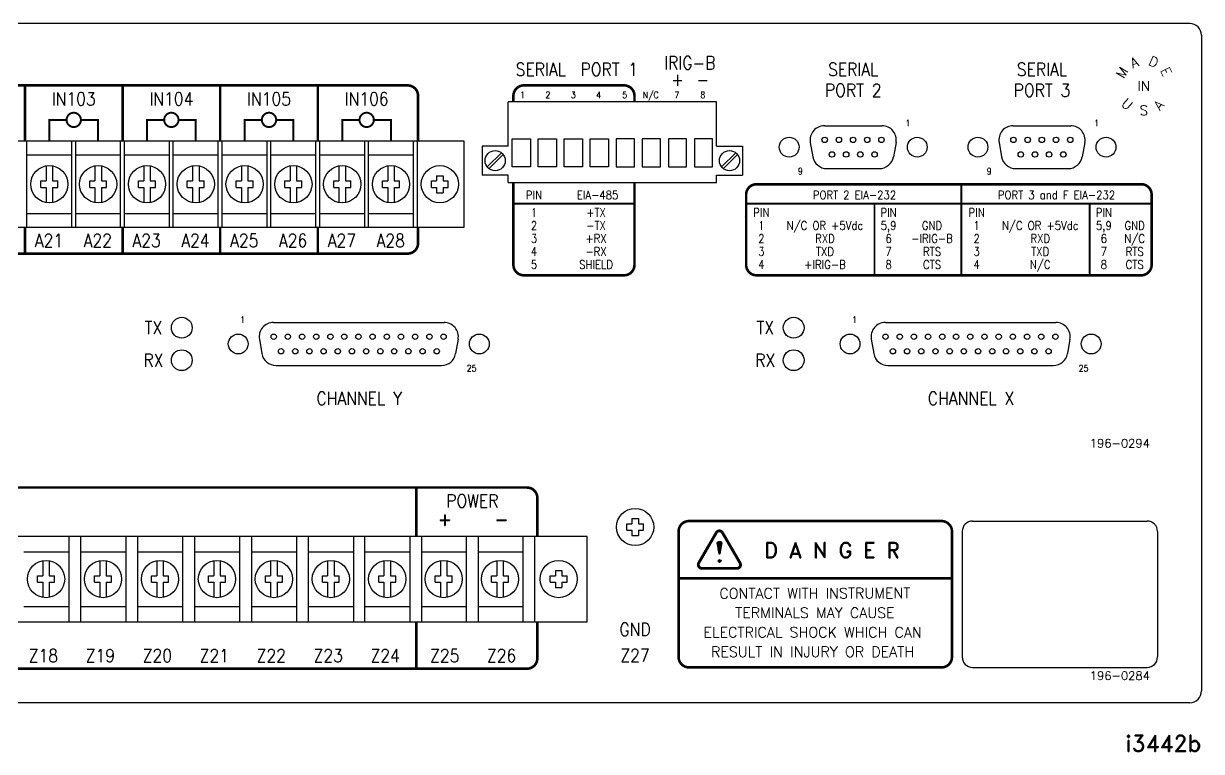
# Model space of a CAD drawing. Extents: x 3.1 to 20.4, y 5.8 to 11.4.
# Drawn here: x 11.33 to 20.38, y 5.76 to 11.36 of the extents above; entities that cross this region are included whole.
import ezdxf
from ezdxf.enums import TextEntityAlignment as Align

# ---------------------------------------------------------------- set-up
doc = ezdxf.new("R2010")
doc.units = 0
doc.header["$MEASUREMENT"] = 0
doc.layers.get('0').update_dxf_attribs({"linetype": 'CONTINUOUS'})
doc.layers.add('DWG', color=7, linetype='CONTINUOUS')
doc.styles.add('JS', font='ROMANS')
doc.styles.add('ROMAND', font='ROMAND', dxfattribs={"width": 0.875})
doc.styles.add('ROMANS', font='romans.shx', dxfattribs={"width": 0.875})

msp = doc.modelspace()

# ---------------------------------------------------------------- linework, layer by layer
for p, q in [((20.285, 11.36), (3.215, 11.36)), ((20.375, 11.27), (20.375, 6.23)), ((11.3525, 9.795), (11.3525, 10.455)), ((11.6975, 9.795), (11.6975, 10.455)), ((11.7275, 9.795), (11.7275, 10.455)), ((12.0725, 9.795), (12.0725, 10.455)), ((12.1025, 9.795), (12.1025, 10.455)), ((12.4475, 9.795), (12.4475, 10.455)), ((12.4775, 9.795), (12.4775, 10.455)), ((12.8225, 9.795), (12.8225, 10.455)), ((12.8525, 9.795), (12.8525, 10.455)), ((13.1975, 9.795), (13.1975, 10.455)), ((13.2275, 9.795), (13.2275, 10.455)), ((13.5725, 9.795), (13.5725, 10.455)), ((13.6025, 9.795), (13.6025, 10.455)), ((13.9475, 9.795), (13.9475, 10.455)), ((13.9775, 9.795), (13.9775, 10.455)), ((14.3225, 9.795), (14.3225, 10.455)), ((14.3525, 9.795), (14.3525, 10.455)), ((11.3525, 10.35), (11.6975, 10.35)), ((11.7275, 10.35), (12.0725, 10.35)), ((12.1025, 10.35), (12.4475, 10.35)), ((12.4775, 10.35), (12.8225, 10.35)), ((12.8525, 10.35), (13.1975, 10.35)), ((13.2275, 10.35), (13.5725, 10.35)), ((13.6025, 10.35), (13.9475, 10.35)), ((13.9775, 10.35), (14.3225, 10.35)), ((11.3525, 9.9), (11.6975, 9.9)), ((11.7275, 9.9), (12.0725, 9.9)), ((12.1025, 9.9), (12.4475, 9.9)), ((12.4775, 9.9), (12.8225, 9.9)), ((12.8525, 9.9), (13.1975, 9.9)), ((13.2275, 9.9), (13.5725, 9.9)), ((13.6025, 9.9), (13.9475, 9.9)), ((13.9775, 9.9), (14.3225, 9.9)), ((18.6174, 7.5361), (19.9574, 7.5361)), ((18.5374, 7.4561), (18.5374, 6.4911)), ((20.0374, 7.4561), (20.0374, 6.4911)), ((11.3287, 7.3), (11.6738, 7.3)), ((11.7662, 7.3), (12.1113, 7.3)), ((12.2037, 7.3), (12.5488, 7.3)), ((12.6412, 7.3), (12.9863, 7.3)), ((13.0787, 7.3), (13.4238, 7.3)), ((13.5162, 7.3), (13.8613, 7.3)), ((13.9494, 7.3), (14.2944, 7.3)), ((14.3826, 7.3), (14.7276, 7.3)), ((14.8158, 7.3), (15.1608, 7.3)), ((11.3287, 6.88), (11.6738, 6.88)), ((11.7662, 6.88), (12.1113, 6.88)), ((12.2037, 6.88), (12.5488, 6.88)), ((12.6412, 6.88), (12.9863, 6.88)), ((13.0787, 6.88), (13.4238, 6.88)), ((13.5162, 6.88), (13.8613, 6.88)), ((13.9494, 6.88), (14.2944, 6.88)), ((14.3826, 6.88), (14.7276, 6.88)), ((14.8158, 6.88), (15.1608, 6.88)), ((18.6174, 6.4111), (19.9574, 6.4111)), ((20.285, 6.14), (3.215, 6.14))]:
    msp.add_line(p, q)
at = {"linetype": 'CONTINUOUS', "extrusion": (0, 0, -1)}
for p, q in [((16.65, 10.7585), (15.05, 10.7585)), ((14.85, 10.4185), (14.85, 10.1935)), ((15.05, 10.4185), (14.85, 10.4185)), ((16.65, 10.4185), (16.85, 10.4185)), ((16.85, 10.4185), (16.85, 10.1935)), ((15.05, 10.1935), (14.85, 10.1935)), ((16.65, 10.1935), (16.85, 10.1935))]:
    msp.add_line(p, q, dxfattribs=at)
at = {"linetype": 'CONTINUOUS'}
for p, q in [((15.05, 10.4185), (15.05, 10.7585)), ((16.65, 10.4185), (16.65, 10.7585)), ((14.8886, 10.2587), (14.9973, 10.3674)), ((14.9027, 10.2446), (15.0114, 10.3533)), ((16.6886, 10.2587), (16.7973, 10.3674)), ((16.7027, 10.2446), (16.8114, 10.3533)), ((11.5, 10.2658), (11.5, 10.15)), ((11.55, 10.2658), (11.55, 10.15)), ((11.875, 10.2658), (11.875, 10.15)), ((11.925, 10.2658), (11.925, 10.15)), ((12.25, 10.2658), (12.25, 10.15)), ((12.3, 10.2658), (12.3, 10.15)), ((12.625, 10.2658), (12.625, 10.15)), ((12.675, 10.2658), (12.675, 10.15)), ((13, 10.2658), (13, 10.15)), ((13.05, 10.2658), (13.05, 10.15)), ((13.375, 10.2658), (13.375, 10.15)), ((13.425, 10.2658), (13.425, 10.15)), ((13.75, 10.2658), (13.75, 10.15)), ((13.8, 10.2658), (13.8, 10.15)), ((14.125, 10.2658), (14.125, 10.15)), ((14.175, 10.2658), (14.175, 10.15)), ((11.46, 10.1), (11.46, 10.15)), ((11.46, 10.15), (11.5, 10.15)), ((11.55, 10.15), (11.59, 10.15)), ((11.59, 10.1), (11.59, 10.15)), ((11.835, 10.1), (11.835, 10.15)), ((11.835, 10.15), (11.875, 10.15)), ((11.925, 10.15), (11.965, 10.15)), ((11.965, 10.1), (11.965, 10.15)), ((12.21, 10.1), (12.21, 10.15)), ((12.21, 10.15), (12.25, 10.15)), ((12.3, 10.15), (12.34, 10.15)), ((12.34, 10.1), (12.34, 10.15)), ((12.585, 10.1), (12.585, 10.15)), ((12.585, 10.15), (12.625, 10.15)), ((12.675, 10.15), (12.715, 10.15)), ((12.715, 10.1), (12.715, 10.15)), ((12.96, 10.1), (12.96, 10.15)), ((12.96, 10.15), (13, 10.15)), ((13.05, 10.15), (13.09, 10.15)), ((13.09, 10.1), (13.09, 10.15)), ((13.335, 10.15), (13.375, 10.15)), ((13.335, 10.1), (13.335, 10.15)), ((13.425, 10.15), (13.465, 10.15)), ((13.465, 10.1), (13.465, 10.15)), ((13.71, 10.1), (13.71, 10.15)), ((13.71, 10.15), (13.75, 10.15)), ((13.8, 10.15), (13.84, 10.15)), ((13.84, 10.1), (13.84, 10.15)), ((14.085, 10.1), (14.085, 10.15)), ((14.085, 10.15), (14.125, 10.15)), ((14.175, 10.15), (14.215, 10.15)), ((14.215, 10.1), (14.215, 10.15)), ((14.46, 10.1), (14.46, 10.15)), ((14.46, 10.15), (14.5, 10.15)), ((14.5, 10.19), (14.55, 10.19)), ((14.5, 10.19), (14.5, 10.15)), ((14.55, 10.19), (14.55, 10.15)), ((14.55, 10.15), (14.59, 10.15)), ((14.59, 10.1), (14.59, 10.15)), ((15.05, 10.139), (15.05, 10.1935)), ((15.05, 10.139), (16.65, 10.139)), ((16.65, 10.139), (16.65, 10.1935)), ((11.46, 10.1), (11.5, 10.1)), ((11.5, 10.1), (11.5, 9.9842)), ((11.55, 10.1), (11.55, 9.9842)), ((11.55, 10.1), (11.59, 10.1)), ((11.835, 10.1), (11.875, 10.1)), ((11.875, 10.1), (11.875, 9.9842)), ((11.925, 10.1), (11.925, 9.9842)), ((11.925, 10.1), (11.965, 10.1)), ((12.21, 10.1), (12.25, 10.1)), ((12.25, 10.1), (12.25, 9.9842)), ((12.3, 10.1), (12.3, 9.9842)), ((12.3, 10.1), (12.34, 10.1)), ((12.585, 10.1), (12.625, 10.1)), ((12.625, 10.1), (12.625, 9.9842)), ((12.675, 10.1), (12.675, 9.9842)), ((12.675, 10.1), (12.715, 10.1)), ((12.96, 10.1), (13, 10.1)), ((13, 10.1), (13, 9.9842)), ((13.05, 10.1), (13.05, 9.9842)), ((13.05, 10.1), (13.09, 10.1)), ((13.335, 10.1), (13.375, 10.1)), ((13.375, 10.1), (13.375, 9.9842)), ((13.425, 10.1), (13.425, 9.9842)), ((13.425, 10.1), (13.465, 10.1)), ((13.71, 10.1), (13.75, 10.1)), ((13.75, 10.1), (13.75, 9.9842)), ((13.8, 10.1), (13.8, 9.9842)), ((13.8, 10.1), (13.84, 10.1)), ((14.085, 10.1), (14.125, 10.1)), ((14.125, 10.1), (14.125, 9.9842)), ((14.175, 10.1), (14.175, 9.9842)), ((14.175, 10.1), (14.215, 10.1)), ((14.46, 10.1), (14.5, 10.1)), ((14.5, 10.1), (14.5, 10.06)), ((14.5, 10.06), (14.55, 10.06)), ((14.55, 10.1), (14.55, 10.06)), ((14.55, 10.1), (14.59, 10.1)), ((16.8676, 9.875), (16.8676, 9.875)), ((15.96, 7.515), (16, 7.515)), ((15.96, 7.465), (15.96, 7.515)), ((16, 7.555), (16.05, 7.555)), ((16, 7.555), (16, 7.515)), ((16.05, 7.555), (16.05, 7.515)), ((16.05, 7.515), (16.09, 7.515)), ((16.09, 7.465), (16.09, 7.515)), ((15.96, 7.465), (16, 7.465)), ((16, 7.465), (16, 7.425)), ((16, 7.425), (16.05, 7.425)), ((16.05, 7.465), (16.05, 7.425)), ((16.05, 7.465), (16.09, 7.465)), ((11.6743, 7.418), (11.6743, 6.762)), ((11.7643, 7.418), (11.7643, 6.762)), ((12.1118, 7.418), (12.1118, 6.762)), ((12.2018, 7.418), (12.2018, 6.762)), ((12.5493, 7.418), (12.5493, 6.762)), ((12.6393, 7.418), (12.6393, 6.762)), ((12.9868, 7.418), (12.9868, 6.762)), ((13.0768, 7.418), (13.0768, 6.762)), ((13.4243, 7.418), (13.4243, 6.762)), ((13.5143, 7.418), (13.5143, 6.762)), ((13.8618, 7.418), (13.8618, 6.762)), ((13.9469, 7.418), (13.9469, 6.762)), ((14.2949, 7.418), (14.2949, 6.762)), ((14.3849, 7.418), (14.3849, 6.762)), ((14.7281, 7.418), (14.7281, 6.762)), ((14.8181, 7.418), (14.8181, 6.762)), ((15.1613, 7.418), (15.1613, 6.762)), ((15.2513, 7.418), (15.2513, 6.762)), ((16.6544, 7.3694), (16.6694, 7.2846)), ((16.6554, 7.3639), (16.6554, 7.3714)), ((16.6561, 7.36), (16.6561, 7.3718)), ((16.6572, 7.3537), (16.6572, 7.3724)), ((16.6583, 7.3475), (16.6583, 7.373)), ((16.6594, 7.3413), (16.6594, 7.3735)), ((16.6605, 7.335), (16.6605, 7.3739)), ((16.6616, 7.3288), (16.6616, 7.3743)), ((16.6627, 7.3225), (16.6627, 7.3747)), ((16.6638, 7.3163), (16.6638, 7.375)), ((16.6649, 7.3101), (16.6649, 7.3753)), ((16.666, 7.3038), (16.666, 7.3756)), ((16.6671, 7.2976), (16.6671, 7.3758)), ((16.6682, 7.2914), (16.6682, 7.376)), ((16.6693, 7.2851), (16.6693, 7.3762)), ((16.6704, 7.2833), (16.6704, 7.3763)), ((16.6715, 7.2827), (16.6715, 7.3763)), ((16.6726, 7.2825), (16.6726, 7.3763)), ((16.6737, 7.2825), (16.6737, 7.3764)), ((16.6748, 7.2828), (16.6748, 7.3763)), ((16.6759, 7.2833), (16.6759, 7.3762)), ((16.6916, 7.3694), (16.6766, 7.2846)), ((16.6768, 7.2858), (16.6768, 7.3762)), ((16.6781, 7.2929), (16.6781, 7.376)), ((16.6792, 7.2992), (16.6792, 7.3758)), ((16.6803, 7.3054), (16.6803, 7.3756)), ((16.6814, 7.3116), (16.6814, 7.3753)), ((16.6825, 7.3178), (16.6825, 7.3751)), ((16.6836, 7.324), (16.6836, 7.3747)), ((16.6845, 7.3293), (16.6845, 7.3746)), ((16.6858, 7.3364), (16.6858, 7.374)), ((16.6869, 7.3426), (16.6869, 7.3735)), ((16.688, 7.3488), (16.688, 7.373)), ((16.6891, 7.3551), (16.6891, 7.3727)), ((16.69, 7.3603), (16.69, 7.3722)), ((16.6907, 7.3645), (16.6907, 7.3718)), ((16.6705, 7.2191), (16.6705, 7.2385)), ((16.6716, 7.2189), (16.6716, 7.2389)), ((16.6727, 7.2184), (16.6727, 7.2391)), ((16.6738, 7.2184), (16.6738, 7.2392)), ((16.6748, 7.2185), (16.6748, 7.2391)), ((16.6759, 7.2185), (16.6759, 7.2391)), ((16.677, 7.2188), (16.677, 7.2388)), ((16.6781, 7.2192), (16.6781, 7.2384)), ((11.475, 7.2308), (11.475, 7.115)), ((11.525, 7.2308), (11.525, 7.115)), ((11.9125, 7.2308), (11.9125, 7.115)), ((11.9625, 7.2308), (11.9625, 7.115)), ((12.35, 7.2308), (12.35, 7.115)), ((12.4, 7.2308), (12.4, 7.115)), ((12.7875, 7.2308), (12.7875, 7.115)), ((12.8375, 7.2308), (12.8375, 7.115)), ((13.225, 7.2308), (13.225, 7.115)), ((13.275, 7.2308), (13.275, 7.115)), ((13.6625, 7.2308), (13.6625, 7.115)), ((13.7125, 7.2308), (13.7125, 7.115)), ((14.0957, 7.2308), (14.0957, 7.115)), ((14.1457, 7.2308), (14.1457, 7.115)), ((14.5289, 7.2308), (14.5289, 7.115)), ((14.5789, 7.2308), (14.5789, 7.115)), ((14.9621, 7.2308), (14.9621, 7.115)), ((15.0121, 7.2308), (15.0121, 7.115)), ((15.4125, 7.155), (15.4625, 7.155)), ((15.4125, 7.155), (15.4125, 7.115)), ((15.4625, 7.155), (15.4625, 7.115)), ((16.6649, 7.2239), (16.6649, 7.2337)), ((16.666, 7.2222), (16.666, 7.2354)), ((16.6671, 7.2211), (16.6671, 7.2365)), ((16.6682, 7.2202), (16.6682, 7.2374)), ((16.6682, 7.22), (16.6682, 7.2372)), ((16.6694, 7.2196), (16.6694, 7.238)), ((16.6792, 7.2197), (16.6792, 7.2379)), ((16.6805, 7.2205), (16.6805, 7.2371)), ((16.6814, 7.2213), (16.6814, 7.2363)), ((16.6825, 7.2226), (16.6825, 7.235)), ((16.6836, 7.2242), (16.6836, 7.2334)), ((11.435, 7.115), (11.475, 7.115)), ((11.435, 7.065), (11.435, 7.115)), ((11.435, 7.065), (11.475, 7.065)), ((11.475, 7.065), (11.475, 6.9492)), ((11.525, 7.115), (11.565, 7.115)), ((11.525, 7.065), (11.525, 6.9492)), ((11.525, 7.065), (11.565, 7.065)), ((11.565, 7.065), (11.565, 7.115)), ((11.8725, 7.115), (11.9125, 7.115)), ((11.8725, 7.065), (11.8725, 7.115)), ((11.8725, 7.065), (11.9125, 7.065)), ((11.9125, 7.065), (11.9125, 6.9492)), ((11.9625, 7.115), (12.0025, 7.115)), ((11.9625, 7.065), (11.9625, 6.9492)), ((11.9625, 7.065), (12.0025, 7.065)), ((12.0025, 7.065), (12.0025, 7.115)), ((12.31, 7.115), (12.35, 7.115)), ((12.31, 7.065), (12.31, 7.115)), ((12.31, 7.065), (12.35, 7.065)), ((12.35, 7.065), (12.35, 6.9492)), ((12.4, 7.115), (12.44, 7.115)), ((12.4, 7.065), (12.4, 6.9492)), ((12.4, 7.065), (12.44, 7.065)), ((12.44, 7.065), (12.44, 7.115)), ((12.7475, 7.115), (12.7875, 7.115)), ((12.7475, 7.065), (12.7475, 7.115)), ((12.7475, 7.065), (12.7875, 7.065)), ((12.7875, 7.065), (12.7875, 6.9492)), ((12.8375, 7.115), (12.8775, 7.115)), ((12.8375, 7.065), (12.8375, 6.9492)), ((12.8375, 7.065), (12.8775, 7.065)), ((12.8775, 7.065), (12.8775, 7.115)), ((13.185, 7.115), (13.225, 7.115)), ((13.185, 7.065), (13.185, 7.115)), ((13.185, 7.065), (13.225, 7.065)), ((13.225, 7.065), (13.225, 6.9492)), ((13.275, 7.115), (13.315, 7.115)), ((13.275, 7.065), (13.275, 6.9492)), ((13.275, 7.065), (13.315, 7.065)), ((13.315, 7.065), (13.315, 7.115)), ((13.6225, 7.115), (13.6625, 7.115)), ((13.6225, 7.065), (13.6225, 7.115)), ((13.6225, 7.065), (13.6625, 7.065)), ((13.6625, 7.065), (13.6625, 6.9492)), ((13.7125, 7.115), (13.7525, 7.115)), ((13.7125, 7.065), (13.7125, 6.9492)), ((13.7125, 7.065), (13.7525, 7.065)), ((13.7525, 7.065), (13.7525, 7.115)), ((14.0557, 7.115), (14.0957, 7.115)), ((14.0557, 7.065), (14.0557, 7.115)), ((14.0557, 7.065), (14.0957, 7.065)), ((14.0957, 7.065), (14.0957, 6.9492)), ((14.1457, 7.115), (14.1857, 7.115)), ((14.1457, 7.065), (14.1857, 7.065)), ((14.1457, 7.065), (14.1457, 6.9492)), ((14.1857, 7.065), (14.1857, 7.115)), ((14.4889, 7.065), (14.4889, 7.115)), ((14.4889, 7.115), (14.5289, 7.115)), ((14.4889, 7.065), (14.5289, 7.065)), ((14.5289, 7.065), (14.5289, 6.9492)), ((14.5789, 7.115), (14.6189, 7.115)), ((14.5789, 7.065), (14.6189, 7.065)), ((14.5789, 7.065), (14.5789, 6.9492)), ((14.6189, 7.065), (14.6189, 7.115)), ((14.9221, 7.115), (14.9621, 7.115)), ((14.9221, 7.065), (14.9221, 7.115)), ((14.9221, 7.065), (14.9621, 7.065)), ((14.9621, 7.065), (14.9621, 6.9492)), ((15.0121, 7.115), (15.0521, 7.115)), ((15.0121, 7.065), (15.0121, 6.9492)), ((15.0121, 7.065), (15.0521, 7.065)), ((15.0521, 7.065), (15.0521, 7.115)), ((15.3725, 7.065), (15.3725, 7.115)), ((15.3725, 7.115), (15.4125, 7.115)), ((15.3725, 7.065), (15.4125, 7.065)), ((15.4125, 7.065), (15.4125, 7.025)), ((15.4625, 7.115), (15.5025, 7.115)), ((15.4625, 7.065), (15.4625, 7.025)), ((15.4625, 7.065), (15.5025, 7.065)), ((15.5025, 7.065), (15.5025, 7.115)), ((15.4125, 7.025), (15.4625, 7.025))]:
    msp.add_line(p, q, dxfattribs=at)
at = {"extrusion": (1, 0, 0)}
for p, q in [((13.247, 9.062), (14.557, 9.062)), ((17.947, 9.062), (19.257, 9.062)), ((13.1387, 8.9329), (13.1581, 8.8229)), ((14.6653, 8.9329), (14.6459, 8.8229)), ((17.8387, 8.9329), (17.8581, 8.8229)), ((19.3653, 8.9329), (19.3459, 8.8229)), ((13.2664, 8.732), (14.5376, 8.732)), ((17.9664, 8.732), (19.2376, 8.732))]:
    msp.add_line(p, q, dxfattribs=at)
at = {"const_width": 0.02}
for points in [[(14.3575, 10.455), (14.3575, 10.8045, 0.414214), (14.2775, 10.8845), (3.8975, 10.8845, 0.414214), (3.8175, 10.8045), (3.8175, 10.455)], [(3.8175, 9.795), (3.8175, 9.6717, 0.414214), (3.8975, 9.5917), (14.2775, 9.5917, 0.414214), (14.3575, 9.6717), (14.3575, 9.795)]]:
    msp.add_lwpolyline(points, format="xyb", dxfattribs=at)
for points, const_width in [([(11.3375, 10.455), (11.3375, 10.8845)], 0.02), ([(12.0875, 10.455), (12.0875, 10.8845)], 0.02), ([(12.8375, 10.455), (12.8375, 10.8845)], 0.02), ([(13.5875, 10.455), (13.5875, 10.8845)], 0.02), ([(11.525, 10.455), (11.525, 10.6194), (11.6575, 10.6194)], 0.015), ([(11.9, 10.455), (11.9, 10.6194), (11.7675, 10.6194)], 0.015), ([(12.275, 10.455), (12.275, 10.6194), (12.4075, 10.6194)], 0.015), ([(12.65, 10.455), (12.65, 10.6194), (12.5175, 10.6194)], 0.015), ([(13.025, 10.455), (13.025, 10.6194), (13.1575, 10.6194)], 0.015), ([(13.4, 10.455), (13.4, 10.6194), (13.2675, 10.6194)], 0.015), ([(13.775, 10.455), (13.775, 10.6194), (13.9075, 10.6194)], 0.015), ([(14.15, 10.455), (14.15, 10.6194), (14.0175, 10.6194)], 0.015), ([(11.3375, 9.5917), (11.3375, 9.795)], 0.02), ([(12.0875, 9.5917), (12.0875, 9.795)], 0.02), ([(12.8375, 9.5917), (12.8375, 9.795)], 0.02), ([(13.5875, 9.5917), (13.5875, 9.795)], 0.02), ([(14.3443, 7.7937), (14.3443, 7.418)], 0.02), ([(14.3443, 6.762), (14.3443, 6.4011)], 0.02)]:
    msp.add_lwpolyline(points, dxfattribs=dict(const_width=const_width))
at = {"const_width": 0.02, "flags": 128}
for points in [[(15.09, 10.7585), (15.09, 10.8045, -0.414214), (15.17, 10.8845), (15.94, 10.8845, -0.414214), (16.02, 10.8045), (16.02, 10.7585)], [(16.02, 10.139), (16.02, 9.505, -0.414214), (15.94, 9.425), (15.17, 9.425, -0.414214), (15.09, 9.505), (15.09, 10.139)]]:
    msp.add_lwpolyline(points, format="xyb", dxfattribs=at)
at = {"const_width": 0.015}
for points in [[(11.6575, 10.6194, 1), (11.7675, 10.6194, 1)], [(12.4075, 10.6194, 1), (12.5175, 10.6194, 1)], [(13.1575, 10.6194, 1), (13.2675, 10.6194, 1)], [(13.9075, 10.6194, 1), (14.0175, 10.6194, 1)]]:
    msp.add_lwpolyline(points, format="xyb", close=True, dxfattribs=at)
for points in [[(17.479, 10.575, 0.466308), (17.3707, 10.4459, 0.466308)], [(18.0293, 10.4459, 0.466308), (17.921, 10.575, 0.466308)], [(18.929, 10.575, 0.466308), (18.8207, 10.4459, 0.466308)], [(19.4793, 10.4459, 0.466308), (19.371, 10.575, 0.466308)], [(17.3897, 10.3359, 0.36397), (17.498, 10.245, 0.36397)], [(17.901, 10.245, 0.36397), (18.0093, 10.3359, 0.36397)], [(18.8397, 10.3359, 0.36397), (18.948, 10.245, 0.36397)], [(19.351, 10.245, 0.36397), (19.4593, 10.3359, 0.36397)]]:
    msp.add_lwpolyline(points, format="xyb")
for points in [[(17.479, 10.575), (17.921, 10.575)], [(18.929, 10.575), (19.371, 10.575)], [(17.37, 10.446), (17.39, 10.336)], [(18.029, 10.446), (18.009, 10.336)], [(18.82, 10.446), (18.84, 10.336)], [(19.479, 10.446), (19.459, 10.336)], [(17.498, 10.245), (17.901, 10.245)], [(18.948, 10.245), (19.351, 10.245)]]:
    msp.add_lwpolyline(points)
for points in [[(3.462, 9.795), (14.712, 9.795), (14.712, 10.455), (3.462, 10.455)], [(15.22, 10.259), (15.08, 10.259), (15.08, 10.474), (15.22, 10.474)], [(15.42, 10.259), (15.28, 10.259), (15.28, 10.474), (15.42, 10.474)], [(15.62, 10.259), (15.48, 10.259), (15.48, 10.474), (15.62, 10.474)], [(15.82, 10.259), (15.68, 10.259), (15.68, 10.474), (15.82, 10.474)], [(15.88, 10.259), (16.02, 10.259), (16.02, 10.474), (15.88, 10.474)], [(16.08, 10.259), (16.22, 10.259), (16.22, 10.474), (16.08, 10.474)], [(16.28, 10.259), (16.42, 10.259), (16.42, 10.474), (16.28, 10.474)], [(16.48, 10.259), (16.62, 10.259), (16.62, 10.474), (16.48, 10.474)], [(3.4062, 6.762), (15.6562, 6.762), (15.6562, 7.418), (3.4062, 7.418)]]:
    msp.add_lwpolyline(points, close=True)
at = {"linetype": 'CONTINUOUS', "const_width": 0.02}
for points in [[(16.9576, 10.125), (19.9124, 10.125, -0.414214), (19.9924, 10.045), (19.9924, 9.505, -0.414214), (19.9124, 9.425), (16.9576, 9.425, -0.414214), (16.8776, 9.505), (16.8776, 10.045, -0.414214)], [(18.3787, 6.4111), (16.4387, 6.4111, -0.414214), (16.3587, 6.4911), (16.3587, 7.4561, -0.414214), (16.4387, 7.5361), (18.3787, 7.5361, -0.414214), (18.4587, 7.4561), (18.4587, 6.4911, -0.414214)]]:
    msp.add_lwpolyline(points, format="xyb", close=True, dxfattribs=at)
at = {"linetype": 'CONTINUOUS'}
for points, const_width in [([(18.5314, 9.425), (18.5314, 10.125)], 0.015), ([(15.09, 9.975), (16.02, 9.975)], 0.015), ([(16.8776, 9.975), (19.9924, 9.975)], 0.015), ([(17.8636, 9.975), (17.8636, 9.425)], 0.015), ([(19.5174, 9.975), (19.5174, 9.425)], 0.015), ([(16.5132, 7.2135), (16.6483, 7.4463)], 0.022), ([(16.8311, 7.2135), (16.6959, 7.4463)], 0.022), ([(16.5369, 7.1722), (16.8073, 7.1722)], 0.022), ([(16.3587, 7.0957), (18.4587, 7.0957)], 0.02)]:
    msp.add_lwpolyline(points, dxfattribs=dict(at, const_width=const_width))
for points, const_width in [([(3.7887, 7.418), (3.7887, 7.7137, -0.414214), (3.8687, 7.7937), (15.1937, 7.7937, -0.414214), (15.2737, 7.7137), (15.2737, 7.418)], 0.02), ([(16.6958, 7.4469, 0.575689), (16.6482, 7.4469, 0.575689)], 0.022), ([(16.5135, 7.2146, 0.563069), (16.5377, 7.172, 0.563069)], 0.022), ([(16.8072, 7.1721, 0.578182), (16.8311, 7.2134, 0.578182)], 0.022), ([(15.2737, 6.762), (15.2737, 6.4811, -0.414214), (15.1937, 6.4011), (3.8687, 6.4011, -0.414214), (3.7887, 6.4811), (3.7887, 6.762)], 0.02)]:
    msp.add_lwpolyline(points, format="xyb", dxfattribs=dict(at, const_width=const_width))
for centre, radius in [((17.208, 10.41), 0.076), ((17.481, 10.466), 0.021), ((17.59, 10.466), 0.021), ((17.699, 10.466), 0.021), ((17.808, 10.466), 0.021), ((17.917, 10.466), 0.021), ((18.192, 10.41), 0.076), ((18.658, 10.41), 0.076), ((18.931, 10.466), 0.021), ((19.04, 10.466), 0.021), ((19.149, 10.466), 0.021), ((19.258, 10.466), 0.021), ((19.367, 10.466), 0.021), ((19.642, 10.41), 0.076), ((17.537, 10.354), 0.021), ((17.646, 10.354), 0.021), ((17.755, 10.354), 0.021), ((17.864, 10.354), 0.021), ((18.987, 10.354), 0.021), ((19.096, 10.354), 0.021), ((19.205, 10.354), 0.021), ((19.314, 10.354), 0.021), ((11.525, 10.125), 0.143), ((11.9, 10.125), 0.143), ((12.275, 10.125), 0.143), ((12.65, 10.125), 0.143), ((13.025, 10.125), 0.143), ((13.4, 10.125), 0.143), ((13.775, 10.125), 0.143), ((14.15, 10.125), 0.143), ((14.525, 10.125), 0.143), ((12.5425, 9.022), 0.08), ((17.2425, 9.022), 0.08), ((12.976, 8.897), 0.076), ((13.2484, 8.953), 0.0205), ((13.3574, 8.953), 0.0205), ((13.4664, 8.953), 0.0205), ((13.5754, 8.953), 0.0205), ((13.6844, 8.953), 0.0205), ((13.7904, 8.953), 0.0205), ((13.8994, 8.953), 0.0205), ((14.0084, 8.953), 0.0205), ((14.1174, 8.953), 0.0205), ((14.2264, 8.953), 0.0205), ((14.3354, 8.953), 0.0205), ((14.4444, 8.953), 0.0205), ((14.5534, 8.953), 0.0205), ((14.828, 8.897), 0.076), ((17.676, 8.897), 0.076), ((17.9484, 8.953), 0.0205), ((18.0574, 8.953), 0.0205), ((18.1664, 8.953), 0.0205), ((18.2754, 8.953), 0.0205), ((18.3844, 8.953), 0.0205), ((18.4904, 8.953), 0.0205), ((18.5994, 8.953), 0.0205), ((18.7084, 8.953), 0.0205), ((18.8174, 8.953), 0.0205), ((18.9264, 8.953), 0.0205), ((19.0354, 8.953), 0.0205), ((19.1444, 8.953), 0.0205), ((19.2534, 8.953), 0.0205), ((19.528, 8.897), 0.076), ((12.5425, 8.772), 0.08), ((13.3049, 8.841), 0.0205), ((13.4139, 8.841), 0.0205), ((13.5229, 8.841), 0.0205), ((13.6319, 8.841), 0.0205), ((13.7409, 8.841), 0.0205), ((13.8499, 8.841), 0.0205), ((13.9589, 8.841), 0.0205), ((14.0679, 8.841), 0.0205), ((14.1739, 8.841), 0.0205), ((14.2829, 8.841), 0.0205), ((14.3919, 8.841), 0.0205), ((14.5009, 8.841), 0.0205), ((17.2425, 8.772), 0.08), ((18.005, 8.841), 0.0205), ((18.1139, 8.841), 0.0205), ((18.223, 8.841), 0.0205), ((18.3319, 8.841), 0.0205), ((18.441, 8.841), 0.0205), ((18.5499, 8.841), 0.0205), ((18.659, 8.841), 0.0205), ((18.7679, 8.841), 0.0205), ((18.874, 8.841), 0.0205), ((18.9829, 8.841), 0.0205), ((19.092, 8.841), 0.0205), ((19.2009, 8.841), 0.0205), ((16.025, 7.49), 0.143), ((11.5, 7.09), 0.143), ((11.9375, 7.09), 0.143), ((12.375, 7.09), 0.143), ((12.8125, 7.09), 0.143), ((13.25, 7.09), 0.143), ((13.6875, 7.09), 0.143), ((14.1207, 7.09), 0.143), ((14.5539, 7.09), 0.143), ((14.9871, 7.09), 0.143), ((15.4375, 7.09), 0.143)]:
    msp.add_circle(centre, radius)
for centre, radius in [((14.95, 10.306), 0.0775), ((16.75, 10.306), 0.0775), ((16.6742, 7.2288), 0.0104)]:
    msp.add_circle(centre, radius, dxfattribs=at)
for centre, radius, start, end in [((20.285, 11.27), 0.09, 0, 90), ((13.247, 8.952), 0.11, 90, 190), ((14.557, 8.952), 0.11, 350, 90), ((17.947, 8.952), 0.11, 90, 190), ((19.257, 8.952), 0.11, 350, 90), ((13.2664, 8.842), 0.11, 190, 270), ((14.5376, 8.842), 0.11, 270, 350), ((17.9664, 8.842), 0.11, 190, 270), ((19.2376, 8.842), 0.11, 270, 350), ((18.6174, 7.4561), 0.08, 90, 180), ((19.9574, 7.4561), 0.08, 0, 90), ((18.6174, 6.4911), 0.08, 180, 270), ((19.9574, 6.4911), 0.08, 270, 0), ((20.285, 6.23), 0.09, 270, 0)]:
    msp.add_arc(centre, radius, start, end)
for centre, radius, start, end in [((16.6569, 7.3694), 0.00252, 114.49541, 180.06965), ((16.6734, 7.3411), 0.0353, 60.12008, 119.73686), ((16.6897, 7.37), 0.00204, 340.81126, 53.76366), ((16.6715, 7.2852), 0.0022, 190.0021, 236.70481), ((16.6731, 7.2873), 0.00488, 235.16113, 301.44945), ((16.6744, 7.285), 0.0022, 303.18371, 349.95683)]:
    msp.add_arc(centre, radius, start, end, dxfattribs=at)

# ---------------------------------------------------------------- texts
at = {"width": 0.875}
for s, height, style, p in [('SERIAL', 0.1, 'ROMAND', (15.3004, 10.958)), ('PORT', 0.1, 'ROMAND', (15.7555, 10.958)), ('1', 0.1, 'ROMAND', (16.0096, 10.958)), ('SERIAL', 0.1, 'ROMAND', (17.7, 10.958)), ('SERIAL', 0.1, 'ROMAND', (19.15, 10.958)), ('PORT 2', 0.1, 'ROMAND', (17.7001, 10.7973)), ('PORT 3', 0.1, 'ROMAND', (19.1501, 10.7973)), ('IN103', 0.1, 'ROMAND', (11.7125, 10.731)), ('IN104', 0.1, 'ROMAND', (12.4625, 10.731)), ('IN105', 0.1, 'ROMAND', (13.2125, 10.731)), ('IN106', 0.1, 'ROMAND', (13.9625, 10.731)), ('1', 0.05, 'ROMANS', (18.1199, 10.57)), ('1', 0.05, 'ROMANS', (19.5699, 10.57)), ('9', 0.05, 'ROMANS', (17.2944, 10.2)), ('9', 0.05, 'ROMANS', (18.7444, 10.2)), ('A21', 0.1, 'ROMAND', (11.5224, 9.6424)), ('A22', 0.1, 'ROMAND', (11.8974, 9.6424)), ('A23', 0.1, 'ROMAND', (12.2724, 9.6424)), ('A24', 0.1, 'ROMAND', (12.6474, 9.6424)), ('A25', 0.1, 'ROMAND', (13.0224, 9.6424)), ('A26', 0.1, 'ROMAND', (13.3974, 9.6424)), ('A27', 0.1, 'ROMAND', (13.7724, 9.6424)), ('A28', 0.1, 'ROMAND', (14.1474, 9.6424)), ('1', 0.05, 'ROMANS', (13.0105, 9.0586)), ('1', 0.05, 'ROMANS', (17.7105, 9.0586)), ('25', 0.05, 'ROMANS', (14.7692, 8.6854)), ('25', 0.05, 'ROMANS', (19.4692, 8.6854)), ('CHANNEL Y', 0.1, 'ROMAND', (13.905, 8.429)), ('CHANNEL X', 0.1, 'ROMAND', (18.605, 8.429))]:
    msp.add_text(s, height=height, dxfattribs=dict(at, style=style)).set_placement(p, align=Align.CENTER)
at = {"linetype": 'CONTINUOUS', "width": 0.875}
for s, height, style, p in [('IRIG-B', 0.1, 'ROMAND', (16.445, 11.008)), ('+', 0.1, 'ROMAND', (16.35, 10.8803)), ('-', 0.1, 'ROMAND', (16.545, 10.8803)), ('1', 0.05, 'ROMANS', (15.16, 10.7863)), ('2', 0.05, 'ROMANS', (15.355, 10.7863)), ('3', 0.05, 'ROMANS', (15.55, 10.7863)), ('4', 0.05, 'ROMANS', (15.745, 10.7863)), ('5', 0.05, 'ROMANS', (15.945, 10.7863)), ('N/C', 0.05, 'ROMANS', (16.145, 10.7863)), ('7', 0.05, 'ROMANS', (16.345, 10.7863)), ('8', 0.05, 'ROMANS', (16.545, 10.7863)), ('PIN', 0.065, 'ROMANS', (15.2481, 10.01)), ('EIA-485', 0.065, 'ROMANS', (15.7368, 10.01)), ('PORT 2 EIA-232', 0.065, 'ROMANS', (17.71, 10.01)), ('PORT 3 and F EIA-232', 0.065, 'ROMANS', (19.2619, 10.01)), ('1', 0.065, 'ROMANS', (15.2481, 9.875)), ('+TX', 0.065, 'ROMANS', (15.7249, 9.875)), ('PIN', 0.065, 'ROMANS', (16.9944, 9.875)), ('PIN', 0.065, 'ROMANS', (17.9719, 9.875)), ('PIN', 0.065, 'ROMANS', (18.6481, 9.875)), ('PIN', 0.065, 'ROMANS', (19.6254, 9.875)), ('2', 0.065, 'ROMANS', (15.2481, 9.775)), ('-TX', 0.065, 'ROMANS', (15.7249, 9.775)), ('1', 0.065, 'ROMANS', (16.9944, 9.775)), ('N/C OR +5Vdc', 0.065, 'ROMANS', (17.483, 9.775)), ('5,9', 0.065, 'ROMANS', (17.9719, 9.775)), ('GND', 0.065, 'ROMANS', (18.3057, 9.775)), ('1', 0.065, 'ROMANS', (18.6481, 9.775)), ('N/C OR +5Vdc', 0.065, 'ROMANS', (19.1367, 9.775)), ('5,9', 0.065, 'ROMANS', (19.6254, 9.775)), ('GND', 0.065, 'ROMANS', (19.8622, 9.775)), ('3', 0.065, 'ROMANS', (15.2481, 9.675)), ('+RX', 0.065, 'ROMANS', (15.7249, 9.675)), ('2', 0.065, 'ROMANS', (16.9944, 9.675)), ('RXD', 0.065, 'ROMANS', (17.483, 9.675)), ('6', 0.065, 'ROMANS', (17.9719, 9.675)), ('-IRIG-B', 0.065, 'ROMANS', (18.3057, 9.675)), ('2', 0.065, 'ROMANS', (18.6481, 9.675)), ('RXD', 0.065, 'ROMANS', (19.1367, 9.675)), ('6', 0.065, 'ROMANS', (19.6254, 9.675)), ('N/C', 0.065, 'ROMANS', (19.8622, 9.675)), ('4', 0.065, 'ROMANS', (15.2481, 9.575)), ('-RX', 0.065, 'ROMANS', (15.7249, 9.575)), ('3', 0.065, 'ROMANS', (16.9944, 9.575)), ('TXD', 0.065, 'ROMANS', (17.483, 9.575)), ('7', 0.065, 'ROMANS', (17.9719, 9.575)), ('RTS', 0.065, 'ROMANS', (18.3057, 9.575)), ('3', 0.065, 'ROMANS', (18.6481, 9.575)), ('TXD', 0.065, 'ROMANS', (19.1367, 9.575)), ('7', 0.065, 'ROMANS', (19.6254, 9.575)), ('RTS', 0.065, 'ROMANS', (19.8622, 9.575)), ('5', 0.065, 'ROMANS', (15.2481, 9.475)), ('SHIELD', 0.065, 'ROMANS', (15.7249, 9.475)), ('4', 0.065, 'ROMANS', (16.9944, 9.475)), ('+IRIG-B', 0.065, 'ROMANS', (17.483, 9.475)), ('8', 0.065, 'ROMANS', (17.9719, 9.475)), ('CTS', 0.065, 'ROMANS', (18.3057, 9.475)), ('4', 0.065, 'ROMANS', (18.6481, 9.475)), ('N/C', 0.065, 'ROMANS', (19.1367, 9.475)), ('8', 0.065, 'ROMANS', (19.6254, 9.475)), ('CTS', 0.065, 'ROMANS', (19.8622, 9.475))]:
    msp.add_text(s, height=height, dxfattribs=dict(at, style=style)).set_placement(p, align=Align.CENTER)
at = {"linetype": 'CONTINUOUS', "style": 'ROMAND'}
for s, rotation, p in [('A', 21.39664, (19.8469, 11.0159)), ('D', 335.91528, (19.962, 11.0456)), ('M', 59.43571, (19.7773, 10.9311)), ('E', 296.55258, (20.0562, 11.0009)), ('U', 318.00769, (19.7512, 10.7358)), ('A', 46.48824, (20.0548, 10.6868))]:
    msp.add_text(s, height=0.075, rotation=rotation, dxfattribs=at).set_placement(p)
for s, height, p in [('IN', 0.075, (19.9322, 10.8431)), ('S', 0.075, (19.9322, 10.656)), ('TERMINALS MAY CAUSE', 0.08, (17.4056, 6.791)), ('ELECTRICAL SHOCK WHICH CAN', 0.08, (17.3883, 6.641)), ('RESULT IN INJURY OR DEATH', 0.08, (17.3883, 6.491))]:
    msp.add_text(s, height=height, dxfattribs=at).set_placement(p, align=Align.CENTER)
at = {"style": 'ROMAND', "width": 0.875}
for s, p in [('TX', (12.3246, 9.022)), ('TX', (17.0246, 9.022)), ('RX', (12.3246, 8.772)), ('RX', (17.0246, 8.772)), ('POWER', (14.7746, 7.6905)), ('Z18', (11.48, 6.5019)), ('Z19', (11.9175, 6.5019)), ('Z20', (12.355, 6.5019)), ('Z21', (12.7925, 6.5019)), ('Z22', (13.23, 6.5019)), ('Z23', (13.6675, 6.5019)), ('Z24', (14.105, 6.5019)), ('Z25', (14.5625, 6.5019)), ('Z26', (14.999, 6.5019))]:
    msp.add_text(s, height=0.1, dxfattribs=at).set_placement(p, align=Align.MIDDLE)
at = {"style": 'JS'}
for s, p in [('196-0294', (19.748, 8.1014)), ('196-0284', (19.748, 6.315))]:
    msp.add_text(s, height=0.065, dxfattribs=at).set_placement(p, align=Align.CENTER)
at = {"style": 'ROMAND'}
for s, p in [('+', (14.5625, 7.5483)), ('-', (14.999, 7.5483))]:
    msp.add_text(s, height=0.1, dxfattribs=at).set_placement(p, align=Align.MIDDLE)
at = {"linetype": 'CONTINUOUS', "style": 'ROMAND'}
msp.add_text('D A N G E R', height=0.12, dxfattribs=at).set_placement((17.0151, 7.2523))
msp.add_text('CONTACT WITH INSTRUMENT', height=0.08, rotation=0.09, dxfattribs=at).set_placement((17.4056, 6.941), align=Align.CENTER)
at = {"linetype": 'CONTINUOUS', "style": 'ROMAND', "width": 0.875}
for s, p in [('GND', (16.024, 6.7029)), ('Z27', (16.024, 6.5029))]:
    msp.add_text(s, height=0.1, dxfattribs=at).set_placement(p, align=Align.MIDDLE)
at = {"layer": 'DWG', "style": 'ROMAND'}
msp.add_text('i3442b', height=0.125, dxfattribs=at).set_placement((20.375, 5.765), align=Align.RIGHT)

doc.saveas('drawing.dxf')
